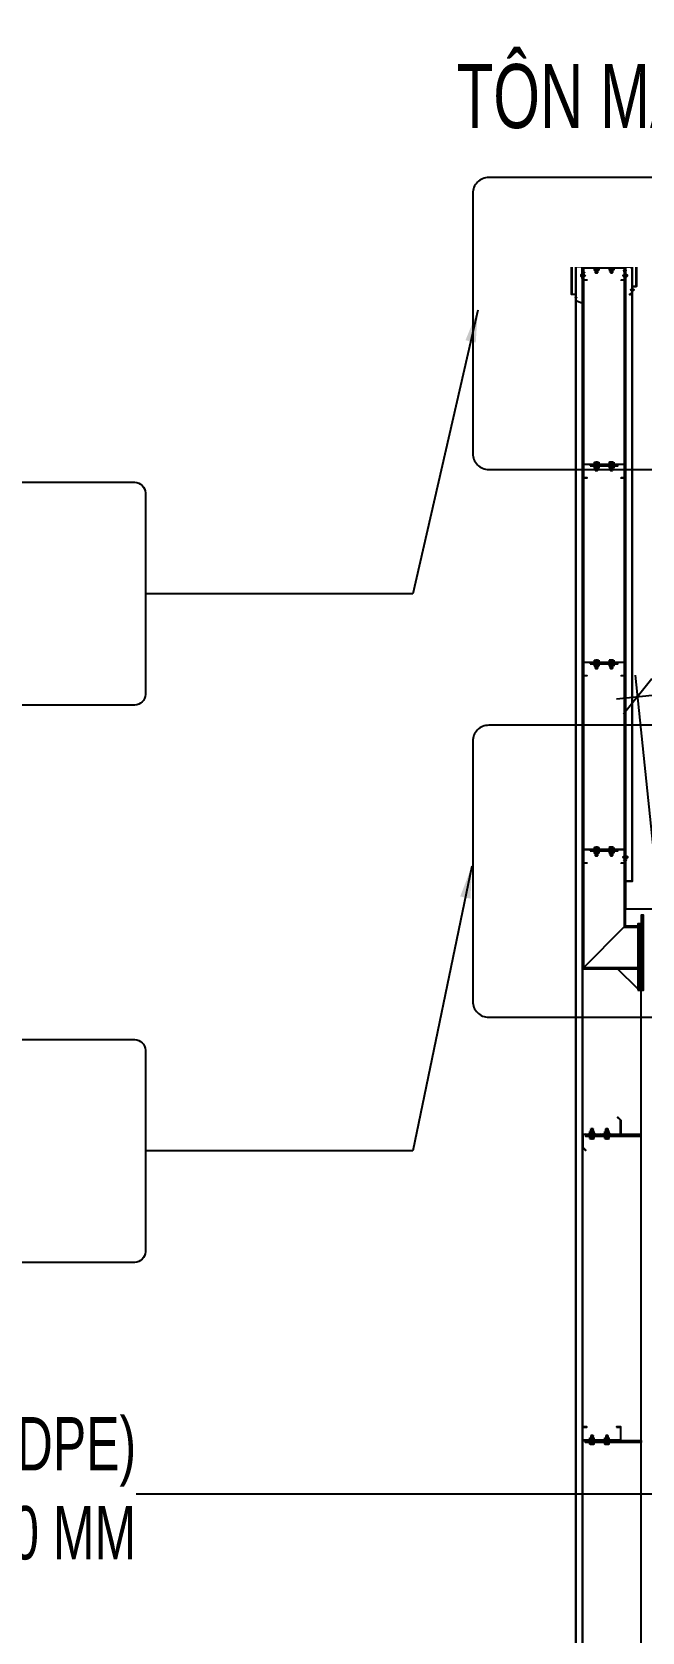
# Model space of a CAD drawing. Header units: inches. Extents: x 340055 to 349452, y -34649 to -30845.
# Drawn here: x 347766 to 347794.6, y -31916 to -31841.1 of the extents above; entities that cross this region are included whole.
import ezdxf

# ---------------------------------------------------------------- set-up
doc = ezdxf.new("R2010")
doc.units = ezdxf.units.IN
doc.header["$MEASUREMENT"] = 0
doc.linetypes.add('CENTER2', pattern=[28.575, 19.05, -3.175, 3.175, -3.175])
doc.linetypes.add('DASHED2', pattern=[9.525, 6.35, -3.175])
for name, color, linetype in [('2', 2, 'Continuous'), ('251', 251, 'Continuous'), ('3', 3, 'Continuous'), ('5', 5, 'Continuous'), ('6', 6, 'Continuous'), ('8', 8, 'Continuous'), ('9', 9, 'Continuous'), ('DIM', 8, 'Continuous'), ('flashing', 6, 'Continuous'), ('STRUCTURE', 1, 'Continuous')]:
    doc.layers.add(name, color=color, linetype=linetype)
doc.styles.add('ST1', font='times.ttf', dxfattribs={"width": 0.7})
doc.styles.add('ST1H', font='vnshxh.shx', dxfattribs={"width": 0.7})
doc.dimstyles.new('100', dxfattribs={"dimtxt": 3, "dimasz": 1.5, "dimexe": 1, "dimexo": 0, "dimgap": 1, "dimtad": 1, "dimdec": 0, "dimlfac": 100, "dimzin": 0, "dimdsep": 46, "dimtxsty": 'ST1', "dimblk": 'OBLIQUE', "dimcen": 1, "dimdle": 1, "dimclrd": 8, "dimclre": 8, "dimclrt": 3, "dimadec": 0, "dimazin": 0, "dimtfac": 1, "dimtdec": 0, "dimtix": 1, "dimtmove": 1, "dimatfit": 3, "dimfxl": 0, "dimtolj": 1, "dimtzin": 0, "dimlwd": -1, "dimlwe": -1, "dimarcsym": 0})
doc.dimstyles.new('3', dxfattribs={"dimtxt": 3.5, "dimasz": 1.8, "dimexe": 1, "dimexo": 0, "dimgap": 1, "dimtad": 1, "dimdec": 0, "dimlfac": 3, "dimzin": 0, "dimdsep": 46, "dimtxsty": 'ST1H', "dimblk": 'OBLIQUE', "dimcen": 1, "dimdle": 1, "dimclrd": 8, "dimclre": 8, "dimclrt": 3, "dimadec": 0, "dimazin": 0, "dimtfac": 1, "dimtdec": 0, "dimtix": 1, "dimtofl": 0, "dimtmove": 1, "dimatfit": 3, "dimfxl": 0, "dimtolj": 1, "dimtzin": 0, "dimlwd": -1, "dimlwe": -1, "dimarcsym": 0})

# ---------------------------------------------------------------- blocks, each defined once
blk = doc.blocks.new('*U67')
at = {"layer": '251'}
h = blk.add_hatch(color=256, dxfattribs=at)
h.paths.add_polyline_path([(-0.053, -0.04), (-0.053, -0.043, -0.192582), (-0.048, -0.029, -0.192582), (-0.053, -0.014)])
h.paths.add_polyline_path([(-0.053, 0.014, -0.192582), (-0.048, 0.029, -0.192582), (-0.053, 0.043)])
h = blk.add_hatch(color=256, dxfattribs=at)
h.paths.add_polyline_path([(0.056, -0.04), (0.056, -0.043, -0.192582), (0.062, -0.029, -0.192582), (0.056, -0.014)])
h.paths.add_polyline_path([(0.056, 0.014, -0.192582), (0.062, 0.029, -0.192582), (0.056, 0.043)])
at = {"layer": '5', "linetype": 'CENTER2', "ltscale": 0.2}
blk.add_line((-0.077, 0), (0.194, 0), dxfattribs=at)
at = {"layer": '8'}
for p, q in [((-0.053, 0.04), (-0.053, -0.04)), ((-0.048, 0.058), (-0.006, 0.058)), ((-0.048, 0.029), (-0.006, 0.029)), ((0, 0.043), (0, -0.043)), ((0.044, 0.033), (0, 0.033)), ((0.044, -0.066), (0.044, 0.066)), ((0.044, 0.066), (0.056, 0.066)), ((0.056, -0.066), (0.056, 0.066)), ((0.056, 0.04), (0.056, -0.04)), ((0.062, 0.058), (0.103, 0.058)), ((0.062, 0.029), (0.103, 0.029)), ((0.109, 0.043), (0.109, -0.043)), ((0.117, 0.033), (0.109, 0.033)), ((0.121, 0.027), (0.117, 0.033)), ((0.117, 0.033), (0.117, -0.017)), ((0.117, -0.017), (0.121, 0.027)), ((0.127, 0.033), (0.121, 0.027)), ((0.131, 0.027), (0.127, 0.033)), ((0.164, 0.03), (0.161, 0.027)), ((0.169, 0.027), (0.164, 0.03)), ((0.166, -0.027), (0.167, 0)), ((0.169, 0), (0.167, 0)), ((0.167, 0), (0.169, 0)), ((0.169, 0.027), (0.169, -0.027)), ((-0.048, -0.029), (-0.006, -0.029)), ((-0.048, -0.029), (-0.006, -0.029)), ((-0.048, -0.058), (-0.006, -0.058)), ((0.044, -0.033), (0, -0.033)), ((0.044, -0.066), (0.056, -0.066)), ((0.062, -0.029), (0.103, -0.029)), ((0.062, -0.029), (0.103, -0.029)), ((0.062, -0.058), (0.103, -0.058)), ((0.12, -0.033), (0.109, -0.033)), ((0.126, -0.027), (0.12, -0.033)), ((0.16, -0.033), (0.156, -0.027)), ((0.166, -0.027), (0.16, -0.033)), ((0.166, -0.027), (0.169, -0.027))]:
    blk.add_line(p, q, dxfattribs=at)
for points in [[(0.136, -0.027), (0.13, -0.033), (0.126, -0.027), (0.131, 0.027), (0.137, 0.033), (0.141, 0.027)], [(0.146, -0.027), (0.14, -0.033), (0.136, -0.027), (0.141, 0.027), (0.147, 0.033), (0.151, 0.027)], [(0.156, -0.027), (0.15, -0.033), (0.146, -0.027), (0.151, 0.027), (0.157, 0.033), (0.161, 0.027)]]:
    blk.add_lwpolyline(points, close=True, dxfattribs=at)
for centre, start, end in [((-0.032, 0.043), 136.3972, 223.6028), ((-0.032, 0.014), 136.3972, 180), ((-0.021, 0.043), 316.3972, 43.6028), ((-0.021, 0.014), 0, 43.6028), ((0.077, 0.043), 136.3972, 223.6028), ((0.077, 0.014), 136.3972, 180), ((0.088, 0.043), 316.3972, 43.6028), ((0.088, 0.014), 0, 43.6028), ((-0.032, -0.014), 180, 223.6028), ((-0.032, -0.043), 136.3972, 223.6028), ((-0.021, -0.014), 316.3972, 0), ((-0.021, -0.043), 316.3972, 43.6028), ((0.077, -0.014), 180, 223.6028), ((0.077, -0.043), 136.3972, 223.6028), ((0.088, -0.014), 316.3972, 0), ((0.088, -0.043), 316.3972, 43.6028)]:
    blk.add_arc(centre, 0.0209, start, end, dxfattribs=at)
blk = doc.blocks.new('A$C6A7930B6')
at = {"layer": '2'}
h = blk.add_hatch(dxfattribs=at)
h.set_pattern_fill('ANSI31', color=256, scale=0.125, angle=-90, style=0)
h.set_pattern_definition([(315, (3303.04439, 11524.56439), (0.011048543456, 0.011048543456), [])])
h.paths.add_polyline_path([(1.5, 1.185), (1.5, 0.619), (0.016, 0.619), (0.016, 0.124), (0.129, 0.011), (0.118, 0), (0, 0.118), (0, 0.635), (1.484, 0.635), (1.484, 1.179), (1.371, 1.292), (1.382, 1.303)])
at = {"layer": '251'}
h = blk.add_hatch(color=256, dxfattribs=at)
h.paths.add_polyline_path([(0.314, 0.668), (0.31, 0.668, 0.192582), (0.332, 0.676, 0.192582), (0.353, 0.668)])
h.paths.add_polyline_path([(0.397, 0.668, 0.192582), (0.418, 0.676, 0.192582), (0.44, 0.668)])
h = blk.add_hatch(color=256, dxfattribs=at)
h.paths.add_polyline_path([(0.898, 0.668), (0.893, 0.668, 0.192582), (0.915, 0.676, 0.192582), (0.937, 0.668)])
h.paths.add_polyline_path([(0.98, 0.668, 0.192582), (1.002, 0.676, 0.192582), (1.023, 0.668)])
h = blk.add_hatch(color=256, dxfattribs=at)
h.paths.add_polyline_path([(0.314, 0.455), (0.31, 0.455, 0.192582), (0.332, 0.464, 0.192582), (0.353, 0.455)])
h.paths.add_polyline_path([(0.397, 0.455, 0.192582), (0.418, 0.464, 0.192582), (0.44, 0.455)])
h = blk.add_hatch(color=256, dxfattribs=at)
h.paths.add_polyline_path([(0.898, 0.455), (0.893, 0.455, 0.192582), (0.915, 0.464, 0.192582), (0.937, 0.455)])
h.paths.add_polyline_path([(0.98, 0.455, 0.192582), (1.002, 0.464, 0.192582), (1.023, 0.455)])
at = {"layer": '9', "linetype": 'Continuous'}
h = blk.add_hatch(dxfattribs=at)
h.set_pattern_fill('ANSI31', color=250, scale=0.25, angle=-90, style=0)
h.set_pattern_definition([(315, (3302.900187, 11527.014995), (0.02209708691, 0.02209708691), [])])
h.paths.add_polyline_path([(2.292, 0.552), (2.292, 0.619), (0.125, 0.619), (0.125, 0.552)])
at = {"layer": '2'}
blk.add_lwpolyline([(1.5, 1.185), (1.5, 0.619), (0.016, 0.619), (0.016, 0.124), (0.129, 0.011), (0.118, 0), (0, 0.118), (0, 0.635), (1.484, 0.635), (1.484, 1.179), (1.371, 1.292), (1.382, 1.303)], close=True, dxfattribs=at)
at = {"layer": '5', "linetype": 'CENTER2', "ltscale": 0.2}
for p, q in [((0.375, 0.436), (0.375, 0.859)), ((0.958, 0.436), (0.958, 0.859))]:
    blk.add_line(p, q, dxfattribs=at)
at = {"layer": '6'}
blk.add_lwpolyline([(2.292, 0.552), (2.292, 0.619), (0.125, 0.619), (0.125, 0.552), (2.292, 0.552)], dxfattribs=at)
at = {"layer": '8'}
for p, q in [((0.288, 0.676), (0.288, 0.739)), ((0.44, 0.748), (0.31, 0.748)), ((0.436, 0.668), (0.314, 0.668)), ((0.335, 0.832), (0.325, 0.824)), ((0.325, 0.824), (0.335, 0.817)), ((0.335, 0.772), (0.325, 0.764)), ((0.325, 0.764), (0.325, 0.748)), ((0.325, 0.635), (0.325, 0.552)), ((0.332, 0.676), (0.332, 0.739)), ((0.332, 0.676), (0.332, 0.739)), ((0.415, 0.837), (0.335, 0.837)), ((0.335, 0.832), (0.335, 0.837)), ((0.335, 0.832), (0.375, 0.835)), ((0.35, 0.759), (0.415, 0.765)), ((0.425, 0.759), (0.35, 0.759)), ((0.375, 0.837), (0.375, 0.835)), ((0.375, 0.835), (0.375, 0.837)), ((0.415, 0.837), (0.42, 0.83)), ((0.42, 0.83), (0.415, 0.825)), ((0.415, 0.78), (0.425, 0.774)), ((0.425, 0.774), (0.415, 0.765)), ((0.415, 0.765), (0.425, 0.759)), ((0.418, 0.676), (0.418, 0.739)), ((0.425, 0.759), (0.425, 0.748)), ((0.425, 0.635), (0.425, 0.552)), ((0.462, 0.676), (0.462, 0.739)), ((0.872, 0.676), (0.872, 0.739)), ((1.023, 0.748), (0.893, 0.748)), ((1.019, 0.668), (0.898, 0.668)), ((0.918, 0.832), (0.908, 0.824)), ((0.908, 0.824), (0.918, 0.817)), ((0.918, 0.772), (0.908, 0.764)), ((0.908, 0.764), (0.908, 0.748)), ((0.908, 0.635), (0.908, 0.552)), ((0.915, 0.676), (0.915, 0.739)), ((0.915, 0.676), (0.915, 0.739)), ((0.998, 0.837), (0.918, 0.837)), ((0.918, 0.832), (0.918, 0.837)), ((0.918, 0.832), (0.958, 0.835)), ((0.933, 0.759), (0.998, 0.765)), ((1.008, 0.759), (0.933, 0.759)), ((0.958, 0.837), (0.958, 0.835)), ((0.958, 0.835), (0.958, 0.837)), ((0.998, 0.837), (1.003, 0.83)), ((1.003, 0.83), (0.998, 0.825)), ((0.998, 0.78), (1.008, 0.774)), ((1.008, 0.774), (0.998, 0.765)), ((0.998, 0.765), (1.008, 0.759)), ((1.002, 0.676), (1.002, 0.739)), ((1.008, 0.759), (1.008, 0.748)), ((1.008, 0.635), (1.008, 0.552)), ((1.045, 0.676), (1.045, 0.739)), ((0.288, 0.464), (0.288, 0.526)), ((0.44, 0.535), (0.31, 0.535)), ((0.436, 0.552), (0.314, 0.552)), ((0.436, 0.455), (0.314, 0.455)), ((0.332, 0.464), (0.332, 0.526)), ((0.332, 0.464), (0.332, 0.526)), ((0.418, 0.464), (0.418, 0.526)), ((0.462, 0.464), (0.462, 0.526)), ((0.872, 0.464), (0.872, 0.526)), ((1.023, 0.535), (0.893, 0.535)), ((1.019, 0.552), (0.898, 0.552)), ((1.019, 0.455), (0.898, 0.455)), ((0.915, 0.464), (0.915, 0.526)), ((0.915, 0.464), (0.915, 0.526)), ((1.002, 0.464), (1.002, 0.526)), ((1.045, 0.464), (1.045, 0.526))]:
    blk.add_line(p, q, dxfattribs=at)
for points in [[(0.275, 0.65), (0.275, 0.668), (0.475, 0.668), (0.475, 0.65)], [(0.335, 0.817), (0.325, 0.809), (0.335, 0.802), (0.415, 0.81), (0.425, 0.819), (0.415, 0.825)], [(0.335, 0.802), (0.325, 0.794), (0.335, 0.787), (0.415, 0.795), (0.425, 0.804), (0.415, 0.81)], [(0.335, 0.787), (0.325, 0.779), (0.335, 0.772), (0.415, 0.78), (0.425, 0.789), (0.415, 0.795)], [(0.859, 0.65), (0.859, 0.668), (1.058, 0.668), (1.058, 0.65)], [(0.918, 0.817), (0.908, 0.809), (0.918, 0.802), (0.998, 0.81), (1.008, 0.819), (0.998, 0.825)], [(0.918, 0.802), (0.908, 0.794), (0.918, 0.787), (0.998, 0.795), (1.008, 0.804), (0.998, 0.81)], [(0.918, 0.787), (0.908, 0.779), (0.918, 0.772), (0.998, 0.78), (1.008, 0.789), (0.998, 0.795)], [(0.275, 0.535), (0.275, 0.552), (0.475, 0.552), (0.475, 0.535)], [(0.859, 0.535), (0.859, 0.552), (1.058, 0.552), (1.058, 0.535)]]:
    blk.add_lwpolyline(points, close=True, dxfattribs=at)
for centre, start, end in [((0.31, 0.716), 46.39718, 133.60282), ((0.31, 0.699), 226.39718, 313.60282), ((0.353, 0.716), 90, 133.60282), ((0.353, 0.699), 226.39718, 270), ((0.397, 0.716), 46.39718, 90), ((0.397, 0.699), 270, 313.60282), ((0.44, 0.716), 46.39718, 133.60282), ((0.44, 0.699), 226.39718, 313.60282), ((0.893, 0.716), 46.39718, 133.60282), ((0.893, 0.699), 226.39718, 313.60282), ((0.937, 0.716), 90, 133.60282), ((0.937, 0.699), 226.39718, 270), ((0.98, 0.716), 46.39718, 90), ((0.98, 0.699), 270, 313.60282), ((1.023, 0.716), 46.39718, 133.60282), ((1.023, 0.699), 226.39718, 313.60282), ((0.31, 0.503), 46.39718, 133.60282), ((0.31, 0.486), 226.39718, 313.60282), ((0.353, 0.503), 90, 133.60282), ((0.353, 0.486), 226.39718, 270), ((0.397, 0.503), 46.39718, 90), ((0.397, 0.486), 270, 313.60282), ((0.44, 0.503), 46.39718, 133.60282), ((0.44, 0.486), 226.39718, 313.60282), ((0.893, 0.503), 46.39718, 133.60282), ((0.893, 0.486), 226.39718, 313.60282), ((0.937, 0.503), 90, 133.60282), ((0.937, 0.486), 226.39718, 270), ((0.98, 0.503), 46.39718, 90), ((0.98, 0.486), 270, 313.60282), ((1.023, 0.503), 46.39718, 133.60282), ((1.023, 0.486), 226.39718, 313.60282)]:
    blk.add_arc(centre, 0.0314, start, end, dxfattribs=at)
blk = doc.blocks.new('*U65')
at = {"layer": '251'}
h = blk.add_hatch(color=256, dxfattribs=at)
h.paths.add_polyline_path([(-0.053, -0.04), (-0.053, -0.043, -0.192582), (-0.048, -0.029, -0.192582), (-0.053, -0.014)])
h.paths.add_polyline_path([(-0.053, 0.014, -0.192582), (-0.048, 0.029, -0.192582), (-0.053, 0.043)])
h = blk.add_hatch(color=256, dxfattribs=at)
h.paths.add_polyline_path([(0.067, -0.04), (0.067, -0.043, -0.192582), (0.073, -0.029, -0.192582), (0.067, -0.014)])
h.paths.add_polyline_path([(0.067, 0.014, -0.192582), (0.073, 0.029, -0.192582), (0.067, 0.043)])
at = {"layer": '5', "linetype": 'CENTER2', "ltscale": 0.2}
blk.add_line((-0.077, 0), (0.206, 0), dxfattribs=at)
at = {"layer": '8'}
for p, q in [((-0.053, 0.04), (-0.053, -0.04)), ((-0.048, 0.058), (-0.006, 0.058)), ((-0.048, 0.029), (-0.006, 0.029)), ((0, 0.043), (0, -0.043)), ((0.056, 0.033), (0, 0.033)), ((0.056, -0.066), (0.056, 0.066)), ((0.056, 0.066), (0.067, 0.066)), ((0.067, -0.066), (0.067, 0.066)), ((0.067, 0.04), (0.067, -0.04)), ((0.073, 0.058), (0.115, 0.058)), ((0.073, 0.029), (0.115, 0.029)), ((0.12, 0.043), (0.12, -0.043)), ((0.128, 0.033), (0.12, 0.033)), ((0.132, 0.027), (0.128, 0.033)), ((0.128, 0.033), (0.128, -0.017)), ((0.128, -0.017), (0.132, 0.027)), ((0.138, 0.033), (0.132, 0.027)), ((0.142, 0.027), (0.138, 0.033)), ((0.175, 0.03), (0.172, 0.027)), ((0.18, 0.027), (0.175, 0.03)), ((0.177, -0.027), (0.178, 0)), ((0.18, 0), (0.178, 0)), ((0.178, 0), (0.18, 0)), ((0.18, 0.027), (0.18, -0.027)), ((-0.048, -0.029), (-0.006, -0.029)), ((-0.048, -0.029), (-0.006, -0.029)), ((-0.048, -0.058), (-0.006, -0.058)), ((0.056, -0.033), (0, -0.033)), ((0.056, -0.066), (0.067, -0.066)), ((0.073, -0.029), (0.115, -0.029)), ((0.073, -0.029), (0.115, -0.029)), ((0.073, -0.058), (0.115, -0.058)), ((0.131, -0.033), (0.12, -0.033)), ((0.137, -0.027), (0.131, -0.033)), ((0.171, -0.033), (0.167, -0.027)), ((0.177, -0.027), (0.171, -0.033)), ((0.177, -0.027), (0.18, -0.027))]:
    blk.add_line(p, q, dxfattribs=at)
for points in [[(0.147, -0.027), (0.141, -0.033), (0.137, -0.027), (0.142, 0.027), (0.148, 0.033), (0.152, 0.027)], [(0.157, -0.027), (0.151, -0.033), (0.147, -0.027), (0.152, 0.027), (0.158, 0.033), (0.162, 0.027)], [(0.167, -0.027), (0.161, -0.033), (0.157, -0.027), (0.162, 0.027), (0.168, 0.033), (0.172, 0.027)]]:
    blk.add_lwpolyline(points, close=True, dxfattribs=at)
for centre, start, end in [((-0.032, 0.043), 136.3972, 223.6028), ((-0.032, 0.014), 136.3972, 180), ((-0.021, 0.043), 316.3972, 43.6028), ((-0.021, 0.014), 0, 43.6028), ((0.088, 0.043), 136.3972, 223.6028), ((0.088, 0.014), 136.3972, 180), ((0.099, 0.043), 316.3972, 43.6028), ((0.099, 0.014), 0, 43.6028), ((-0.032, -0.014), 180, 223.6028), ((-0.032, -0.043), 136.3972, 223.6028), ((-0.021, -0.014), 316.3972, 0), ((-0.021, -0.043), 316.3972, 43.6028), ((0.088, -0.014), 180, 223.6028), ((0.088, -0.043), 136.3972, 223.6028), ((0.099, -0.014), 316.3972, 0), ((0.099, -0.043), 316.3972, 43.6028)]:
    blk.add_arc(centre, 0.0209, start, end, dxfattribs=at)
blk = doc.blocks.new('*U66')
at = {"layer": '251'}
h = blk.add_hatch(color=256, dxfattribs=at)
h.paths.add_polyline_path([(-0.053, -0.04), (-0.053, -0.043, -0.192582), (-0.048, -0.029, -0.192582), (-0.053, -0.014)])
h.paths.add_polyline_path([(-0.053, 0.014, -0.192582), (-0.048, 0.029, -0.192582), (-0.053, 0.043)])
h = blk.add_hatch(color=256, dxfattribs=at)
h.paths.add_polyline_path([(0.067, -0.04), (0.067, -0.043, -0.192582), (0.073, -0.029, -0.192582), (0.067, -0.014)])
h.paths.add_polyline_path([(0.067, 0.014, -0.192582), (0.073, 0.029, -0.192582), (0.067, 0.043)])
at = {"layer": '5', "linetype": 'CENTER2', "ltscale": 0.2}
blk.add_line((-0.077, 0), (0.206, 0), dxfattribs=at)
at = {"layer": '8'}
for p, q in [((-0.053, 0.04), (-0.053, -0.04)), ((-0.048, 0.058), (-0.006, 0.058)), ((-0.048, 0.029), (-0.006, 0.029)), ((0, 0.043), (0, -0.043)), ((0.056, 0.033), (0, 0.033)), ((0.056, -0.066), (0.056, 0.066)), ((0.056, 0.066), (0.067, 0.066)), ((0.067, -0.066), (0.067, 0.066)), ((0.067, 0.04), (0.067, -0.04)), ((0.073, 0.058), (0.115, 0.058)), ((0.073, 0.029), (0.115, 0.029)), ((0.12, 0.043), (0.12, -0.043)), ((0.128, 0.033), (0.12, 0.033)), ((0.132, 0.027), (0.128, 0.033)), ((0.128, 0.033), (0.128, -0.017)), ((0.128, -0.017), (0.132, 0.027)), ((0.138, 0.033), (0.132, 0.027)), ((0.142, 0.027), (0.138, 0.033)), ((0.175, 0.03), (0.172, 0.027)), ((0.18, 0.027), (0.175, 0.03)), ((0.177, -0.027), (0.178, 0)), ((0.18, 0), (0.178, 0)), ((0.178, 0), (0.18, 0)), ((0.18, 0.027), (0.18, -0.027)), ((-0.048, -0.029), (-0.006, -0.029)), ((-0.048, -0.029), (-0.006, -0.029)), ((-0.048, -0.058), (-0.006, -0.058)), ((0.056, -0.033), (0, -0.033)), ((0.056, -0.066), (0.067, -0.066)), ((0.073, -0.029), (0.115, -0.029)), ((0.073, -0.029), (0.115, -0.029)), ((0.073, -0.058), (0.115, -0.058)), ((0.131, -0.033), (0.12, -0.033)), ((0.137, -0.027), (0.131, -0.033)), ((0.171, -0.033), (0.167, -0.027)), ((0.177, -0.027), (0.171, -0.033)), ((0.177, -0.027), (0.18, -0.027))]:
    blk.add_line(p, q, dxfattribs=at)
for points in [[(0.147, -0.027), (0.141, -0.033), (0.137, -0.027), (0.142, 0.027), (0.148, 0.033), (0.152, 0.027)], [(0.157, -0.027), (0.151, -0.033), (0.147, -0.027), (0.152, 0.027), (0.158, 0.033), (0.162, 0.027)], [(0.167, -0.027), (0.161, -0.033), (0.157, -0.027), (0.162, 0.027), (0.168, 0.033), (0.172, 0.027)]]:
    blk.add_lwpolyline(points, close=True, dxfattribs=at)
for centre, start, end in [((-0.032, 0.043), 136.3972, 223.6028), ((-0.032, 0.014), 136.3972, 180), ((-0.021, 0.043), 316.3972, 43.6028), ((-0.021, 0.014), 0, 43.6028), ((0.088, 0.043), 136.3972, 223.6028), ((0.088, 0.014), 136.3972, 180), ((0.099, 0.043), 316.3972, 43.6028), ((0.099, 0.014), 0, 43.6028), ((-0.032, -0.014), 180, 223.6028), ((-0.032, -0.043), 136.3972, 223.6028), ((-0.021, -0.014), 316.3972, 0), ((-0.021, -0.043), 316.3972, 43.6028), ((0.088, -0.014), 180, 223.6028), ((0.088, -0.043), 136.3972, 223.6028), ((0.099, -0.014), 316.3972, 0), ((0.099, -0.043), 316.3972, 43.6028)]:
    blk.add_arc(centre, 0.0209, start, end, dxfattribs=at)
blk = doc.blocks.new('A$C174458B3')
at = {"layer": '2'}
blk.add_lwpolyline([(1.333, 0.017), (1.483, 0.017), (1.483, 0.525), (0.017, 0.525), (0.017, 0.017), (0.167, 0.017), (0.167, 0), (0, 0), (0, 0.542), (1.5, 0.542), (1.5, 0), (1.333, 0), (1.333, 0.017)], dxfattribs=at)
at = {"layer": '5'}
blk.add_lwpolyline([(2.292, 0.542), (2.292, 0.608), (0.125, 0.608), (0.125, 0.542), (2.292, 0.542)], dxfattribs=at)
at = {"layer": '251', "color": 147, "xscale": 1.5, "yscale": 1.5, "zscale": 1.5, "rotation": 270}
for name, p in [('*U66', (0.375, 0.608)), ('*U65', (0.958, 0.608))]:
    blk.add_blockref(name, p, dxfattribs=at)
blk = doc.blocks.new('A$C3213453A')
at = {"layer": '2'}
blk.add_blockref('A$C6A7930B6', (0, 182.776), dxfattribs=at)
at = {"layer": '2', "xscale": -1, "rotation": 180}
blk.add_blockref('A$C174458B3', (0, 171.992), dxfattribs=at)
blk = doc.blocks.new('HFR-1')
at = {"layer": 'STRUCTURE', "color": 1, "linetype": 'Continuous'}
for p, q in [((-6, 0), (6, 0)), ((-5, 1), (-3, 1)), ((5, 1), (3, 1)), ((-2, -1), (-3, -2)), ((-3, -2), (3, -1)), ((-3, -2), (3, -2)), ((-3, -2), (-2, -3)), ((-2, -2), (-3, -2)), ((-3, -2), (-2, -2)), ((-3, -3), (3, -3)), ((-3, -3), (-2, -3)), ((-2, -3), (-3, -3)), ((-2, -3), (-3, -4)), ((-3, -4), (3, -4)), ((-3, -4), (3, -4)), ((-3, -4), (-2, -4)), ((-3, -4), (-2, -5)), ((-2, -4), (-3, -4)), ((-3, -5), (3, -5)), ((-3, -5), (-2, -5)), ((-2, -5), (-3, -5)), ((-2, -5), (-3, -6)), ((-3, -6), (3, -6)), ((-3, -7), (3, -6)), ((-3, -6), (-2, -6)), ((-2, -6), (-3, -7)), ((-3, -7), (3, -7)), ((-3, -7), (-2, -7)), ((-3, -7), (-2, -8)), ((-2, -7), (-3, -7)), ((-3, -8), (3, -8)), ((-3, -8), (-2, -8)), ((-2, -8), (-3, -8)), ((-2, -8), (-3, -9)), ((-3, -9), (3, -9)), ((-3, -9), (-2, -9)), ((-3, -9), (3, -9)), ((-3, -9), (-2, -10)), ((-2, -9), (-3, -9)), ((-2, -10), (-3, -11)), ((-3, -10), (2, -10)), ((-3, -10), (-2, -10)), ((-2, -10), (-3, -10)), ((-3, -12), (1, -11)), ((-3, -11), (1, -11)), ((-3, -11), (-2, -11)), ((-2, -11), (-3, -12)), ((-3, -12), (-2, -12)), ((2, -1), (-2, -1)), ((-2, -3), (2, -2)), ((2, -2), (-2, -2)), ((-2, -2), (2, -2)), ((2, -2), (-2, -3)), ((-2, -3), (2, -3)), ((2, -3), (-2, -3)), ((-2, -4), (2, -4)), ((2, -4), (-2, -4)), ((-2, -5), (2, -5)), ((-2, -5), (2, -5)), ((2, -5), (-2, -5)), ((2, -5), (-2, -5)), ((-2, -6), (2, -6)), ((2, -6), (-2, -6)), ((-2, -7), (2, -7)), ((-2, -8), (2, -7)), ((2, -7), (-2, -7)), ((2, -7), (-2, -8)), ((-2, -8), (2, -8)), ((2, -8), (-2, -8)), ((-2, -9), (2, -9)), ((2, -9), (-2, -9)), ((1, -10), (-2, -10)), ((-2, -10), (2, -10)), ((-2, -10), (1, -10)), ((2, -10), (-2, -10)), ((-2, -11), (1, -11)), ((1, -11), (-2, -11)), ((-2, -12), (0, -12)), ((-2, -17), (-2, -12)), ((-2, -17), (-2, -17)), ((-2, -17), (0, -20)), ((-1, -17), (0, -20)), ((0, -19), (1, -17)), ((0, -20), (2, -17)), ((2, -2), (3, -1)), ((3, -1), (2, -1)), ((2, -2), (3, -2)), ((3, -2), (2, -2)), ((3, -3), (2, -2)), ((2, -3), (3, -3)), ((3, -4), (2, -3)), ((2, -4), (3, -4)), ((2, -5), (3, -4)), ((3, -4), (2, -4)), ((2, -5), (3, -5)), ((3, -5), (2, -5)), ((3, -6), (2, -5)), ((2, -6), (3, -6)), ((2, -7), (3, -6)), ((3, -6), (2, -6)), ((2, -7), (3, -7)), ((3, -7), (2, -7)), ((3, -8), (2, -7)), ((2, -8), (3, -8)), ((3, -9), (2, -8)), ((2, -9), (3, -9)), ((2, -10), (3, -9)), ((3, -9), (2, -9)), ((3, -11), (2, -10)), ((2, -10), (2, -10)), ((2, -16), (2, -10)), ((2, -10), (2, -10)), ((2, -10), (3, -10)), ((3, -10), (2, -10)), ((2, -10), (3, -10)), ((2, -11), (2, -11)), ((2, -11), (3, -11)), ((2, -11), (3, -11)), ((2, -11), (3, -11)), ((2, -12), (3, -11)), ((3, -11), (2, -11)), ((2, -11), (2, -11)), ((2, -17), (2, -12)), ((2, -12), (2, -12))]:
    blk.add_line(p, q, dxfattribs=at)
at = {"layer": 'STRUCTURE', "color": 1, "linetype": 'Continuous', "ltscale": 8}
for p in [(-3, 1), (3, 1)]:
    blk.add_line(p, (0, 1), dxfattribs=at)
at = {"layer": 'STRUCTURE', "color": 1, "linetype": 'DASHED2'}
for p in [(-2, 1), (2, 1)]:
    blk.add_line(p, (0, 0), dxfattribs=at)
at = {"layer": 'STRUCTURE', "color": 1, "linetype": 'Continuous', "ltscale": 8}
for centre, start, end in [((-5, 0), 130.41, 194.8062), ((5, 0), 345.1938, 49.59)]:
    blk.add_arc(centre, 0.801, start, end, dxfattribs=at)
at = {"layer": 'STRUCTURE', "color": 1, "linetype": 'Continuous'}
for centre, radius, start, end in [((-7, -9), 9.14, 58.065, 78.8402), ((5, -4), 3.83, 84.2039, 134.3621), ((-2, -17), 0.59, 34.2302, 144.5641), ((-1, -10), 1.93, 296.6041, 355.3922), ((0, -19), 0.331, 231.6348, 305.4287), ((2, -10), 0.444, 15.9762, 172.6971), ((-1, -16), 2.2, 324.0048, 357.8268)]:
    blk.add_arc(centre, radius, start, end, dxfattribs=at)
blk = doc.blocks.new('Short_Self_drilling')
at = {"layer": 'STRUCTURE', "color": 1, "linetype": 'Continuous'}
for p, q in [((6.4, 1.7), (-6.4, 1.7)), ((5.1, 3.8), (-5.1, 3.8)), ((-2.6, 2.9), (-5.1, 2.9)), ((-3.4, 3.8), (-3.4, 6.8)), ((3, 7.2), (-3, 7.2)), ((2.6, 2.9), (-2.6, 2.9)), ((-2.1, 2.8), (-2.1, 2.9)), ((6.3, 0), (0, 0)), ((2.2, 2.8), (2.2, 2.9)), ((2.2, -0.5), (2.2, 0)), ((5.1, 2.9), (2.6, 2.9)), ((3.4, 3.8), (3.4, 6.8)), ((3, -1.2), (-2.7, -0.2)), ((3, -2.7), (-2.7, -1.8)), ((3, -4.2), (-2.7, -3.3)), ((3, -5.8), (-2.7, -4.8)), ((3, -7.3), (-2.7, -6.3)), ((-1.9, -8), (-2.7, -7.9)), ((-2.1, -1.4), (-2.1, -0.9)), ((-2.1, -2.9), (-2.1, -2.4)), ((-2.1, -4.4), (-2.1, -3.9)), ((-2.1, -6), (-2.1, -5.4)), ((-2.1, -7.5), (-2.1, -7)), ((-2.1, -12.3), (-2.1, -8.5)), ((3, -8.8), (-1.1, -8.1)), ((2.1, -12.3), (2.1, -9.1)), ((2.2, -2), (2.2, -1.5)), ((2.2, -3.6), (2.2, -3)), ((2.2, -5.1), (2.2, -4.6)), ((2.2, -6.6), (2.2, -6.1)), ((2.2, -8.1), (2.2, -7.6))]:
    blk.add_line(p, q, dxfattribs=at)
blk.add_lwpolyline([(6.4, 1.3), (6.4, 1.7), (2.1, 2.8), (-2.1, 2.8), (-6.4, 1.7), (-6.4, 1.3)], close=True, dxfattribs=at)
for points in [[(-6.4, 1.3, -0.088869), (-6.3, 0), (0, 0)], [(-0.1, 3.8), (-0.3, 6.2, 0.338878), (-3.1, 6.2), (-3.3, 3.8)], [(3.3, 3.8), (3.1, 6.2, 0.338878), (0.3, 6.2), (0.1, 3.8)], [(2.1, -12.3), (0.2, -14.2, -0.333596), (-0.2, -14.2), (-2.1, -12.3)], [(-0.1, -14), (-1, -12.2, -0.148657), (-1.4, -11.2), (-2, -7.7, -0.815006), (-1.2, -7.8, 0.150833), (-0.8, -8.7)], [(2.1, -12.3), (1.7, -11.7, 0.52242), (0.9, -11.7), (-0.2, -14.2)]]:
    blk.add_lwpolyline(points, format="xyb", dxfattribs=at)
for points in [[(3, -1.2), (2.2, -1.5), (-2.1, -0.8), (-2.7, -0.2), (-2.4, 0)], [(3, -2.7), (2.2, -3), (-2.1, -2.4), (-2.7, -1.8), (-2.1, -1.4), (2.2, -2), (3, -2.7)], [(3, -4.2), (2.2, -4.6), (-2.1, -3.9), (-2.7, -3.3), (-2.1, -2.9), (2.2, -3.6), (3, -4.2)], [(3, -5.8), (2.2, -6.1), (-2.1, -5.4), (-2.7, -4.8), (-2.1, -4.4), (2.2, -5.1), (3, -5.8)], [(3, -7.3), (2.2, -7.6), (-2.1, -7), (-2.7, -6.3), (-2.1, -6), (2.2, -6.6), (3, -7.3)], [(-1.8, -8.5), (-2.1, -8.5), (-2.7, -7.9), (-2.1, -7.5), (-1.8, -7.5)], [(-1.3, -7.6), (2.2, -8.1), (3, -8.8)], [(-1.2, 0), (2.2, -0.5), (3, -1.2)], [(3, -8.8), (2.2, -9.1), (-0.8, -8.7)]]:
    blk.add_lwpolyline(points, dxfattribs=at)
for centre, radius, start, end in [((-5, 3.3), 0.455, 109.79487, 250.26739), ((-3, 6.8), 0.429, 90.03113, 180.03113), ((3, 6.8), 0.429, 0.03113, 90.03113), ((5.1, 3.3), 0.435, 279.72757, 80.33469), ((10, 0.2), 3.74, 162.29632, 182.61031)]:
    blk.add_arc(centre, radius, start, end, dxfattribs=at)
blk = doc.blocks.new('RIVET')
at = {"color": 8}
for p, q in [((-3.9, 1.1), (-4.2, 0)), ((-4.2, 0), (-3.9, -1.1)), ((-3.9, -1.1), (-3.9, 1.1)), ((-3.5, -1.3), (-3.5, 1.3)), ((-1, -1.2), (-1, 1.3)), ((-1, 1.3), (-0.1, 1.3)), ((0, 1.3), (0, 2.4)), ((0, -1.3), (0, 1.3)), ((0.1, 2.5), (0.1, 2.5)), ((0.1, 2.5), (0.7, 1.4)), ((0.1, -2.5), (0.1, 2.5)), ((0.7, 1.1), (0.7, -1.1)), ((0.9, 0.7), (0.7, 0.7)), ((0.9, -0.7), (0.9, 0.7)), ((-0.1, -1.2), (-1, -1.2)), ((0, -2.4), (0, -1.3)), ((0.7, -1.4), (0.1, -2.5)), ((0.1, -2.5), (0.1, -2.5)), ((0.9, -0.7), (0.7, -0.7))]:
    blk.add_line(p, q, dxfattribs=at)
for centre, radius, start, end in [((-3.4, 0.7), 0.634, 101.56667, 142.23088), ((-2.5, -0.1), 1.78, 64.63521, 125.23685), ((-0.9, 3), 1.71, 240.47832, 268.3625), ((-0.1, 1.3), 0.0625, 270, 0), ((0.1, 2.4), 0.0625, 90, 180), ((0.1, 2.4), 0.0625, 26.56505, 90), ((0.1, 1.1), 0.625, 0, 26.56505), ((5.4, 0.6), 4.45, 179.07778, 187.95176), ((5.8, -0.6), 4.85, 172.41501, 180.55546), ((-3.4, -0.7), 0.634, 217.76912, 258.43333), ((-2.5, 0.1), 1.78, 234.76315, 295.36479), ((-0.9, -3), 1.71, 91.6375, 119.52168), ((-0.1, -1.3), 0.0625, 0, 90), ((0.1, -2.4), 0.0625, 180, 270), ((0.1, -2.4), 0.0625, 270, 333.43495), ((0.1, -1.1), 0.625, 333.43495, 0)]:
    blk.add_arc(centre, radius, start, end, dxfattribs=at)
blk = doc.blocks.new('SideLap')
at = {"layer": 'STRUCTURE', "color": 1, "linetype": 'Continuous'}
for p, q in [((15, 16), (0, 0)), ((20, 6), (0, -3)), ((15, 16), (20, 12)), ((15, 16), (40, 16)), ((42, 30), (40, 16)), ((40, 16), (44, -8)), ((48, 16), (42, 30)), ((42, 30), (48, -10)), ((52, -11), (48, 16)), ((48, 16), (52, 16)), ((54, 30), (52, 16)), ((52, 16), (57, -18)), ((60, 16), (54, 30)), ((54, 30), (64, -33)), ((65, -18), (60, 16)), ((60, 16), (64, 16)), ((66, 30), (64, 16)), ((64, 16), (69, -18)), ((72, 16), (66, 30)), ((66, 30), (76, -33)), ((77, -18), (72, 16)), ((72, 16), (76, 16)), ((78, 31), (76, 16)), ((76, 16), (81, -18)), ((84, 16), (78, 31)), ((78, 31), (88, -33)), ((89, -18), (84, 16)), ((84, 16), (88, 16)), ((90, 30), (88, 16)), ((88, 16), (93, -18)), ((96, 16), (90, 30)), ((90, 30), (100, -33)), ((101, -18), (96, 16)), ((96, 16), (100, 16)), ((102, 30), (100, 16)), ((100, 16), (105, -18)), ((108, 16), (102, 30)), ((102, 30), (112, -33)), ((112, -11), (108, 16)), ((108, 16), (112, 16)), ((112, -51), (112, 48)), ((122, -52), (122, 49)), ((122, 49), (126, 49)), ((126, 49), (134, 16)), ((126, 49), (126, -52)), ((134, 16), (134, -18)), ((134, 16), (135, 16)), ((135, 39), (135, 19)), ((135, 19), (135, -22)), ((142, 39), (142, -42)), ((142, 26), (165, 26)), ((142, 25), (161, 23)), ((161, 1), (142, -1)), ((169, 22), (169, -25)), ((0, -3), (15, -18)), ((2, -2), (16, -10)), ((15, -18), (45, -18)), ((24, -12), (51, -17)), ((45, -16), (45, -18)), ((45, -18), (52, -33)), ((49, -16), (52, -33)), ((52, -33), (53, -18)), ((53, -18), (53, -16)), ((53, -18), (57, -18)), ((57, -18), (64, -33)), ((64, -33), (65, -18)), ((65, -18), (69, -18)), ((69, -18), (76, -33)), ((76, -33), (77, -18)), ((77, -18), (81, -18)), ((81, -18), (88, -33)), ((88, -33), (89, -18)), ((89, -18), (93, -18)), ((93, -18), (100, -33)), ((100, -33), (101, -18)), ((101, -18), (105, -18)), ((105, -18), (112, -33)), ((112, -33), (112, -20)), ((126, -52), (122, -52)), ((134, -18), (126, -52)), ((134, -18), (135, -18)), ((135, -22), (135, -42)), ((142, -2), (161, -4)), ((161, -26), (142, -28)), ((142, -28), (165, -28))]:
    blk.add_line(p, q, dxfattribs=at)
for centre, radius, start, end in [((18, 9), 3.99, 304.23018, 54.5641), ((113, 77), 29.4, 267.42082, 287.73481), ((138, 39), 3.42, 9.69644, 170.30356), ((147, 12), 18.2, 322.55918, 37.44082), ((165, 22), 3.38, 0, 90), ((2, -1), 2.24, 141.63478, 215.42875), ((24, 2), 14.9, 234.00482, 267.82685), ((52, 2), 13, 231.08251, 265.39217), ((51, -14), 2.99, 285.97616, 82.6971), ((113, -80), 29.4, 72.26519, 92.57918), ((138, -41), 3.59, 199.76374, 340.23626), ((147, -15), 18.2, 322.55918, 37.44082), ((165, -25), 3.38, 270, 0)]:
    blk.add_arc(centre, radius, start, end, dxfattribs=at)
blk = doc.blocks.new('_Oblique')
at = {"color": 0, "linetype": 'ByBlock', "lineweight": -2}
blk.add_line((-0.5, -0.5), (0.5, 0.5), dxfattribs=at)
blk = doc.blocks.new('*D428')
at = {"color": 8, "linetype": 'Continuous', "transparency": 16777216}
for p, q in [((347923.965, -31866.527), (347923.06, -31857.813)), ((347793.359, -31872.292), (347924.158, -31858.705)), ((347795.156, -31879.908), (347794.251, -31871.194))]:
    blk.add_line(p, q, dxfattribs=at)
at = {"layer": 'Defpoints', "color": 0, "transparency": 16777216}
for p in [(347923.163, -31858.808), (347923.965, -31866.527), (347795.156, -31879.908)]:
    blk.add_point(p, dxfattribs=at)
at = {"color": 8, "transparency": 16777216, "xscale": 1.5, "yscale": 1.5, "zscale": 1.5}
for p, rotation in [((347923.163, -31858.808), 5.930711179062087), ((347794.354, -31872.189), 185.9307111790621)]:
    blk.add_blockref('_Oblique', p, dxfattribs=dict(at, rotation=rotation))
at = {"color": 3, "transparency": 16777216, "insert": (347858.497, -31862.982), "char_height": 3, "attachment_point": 5, "rotation": 5.93071, "style": 'ST1', "bg_fill": 3, "box_fill_scale": 1.25, "bg_fill_color": 256, "bg_fill_true_color": 13158600, "bg_fill_transparency": 0}
blk.add_mtext('\\A1;12950', dxfattribs=at)

msp = doc.modelspace()

# ---------------------------------------------------------------- linework, layer by layer
at = {"color": 240, "true_color": 0xf90627}
for points in [[(347711.6898, -31862.1552), (347770.805, -31862.1552, -0.4142136), (347771.305, -31862.6552), (347771.305, -31872.0899, -0.4142136), (347770.805, -31872.5899), (347711.6898, -31872.5899, -0.4142136), (347711.1898, -31872.0899), (347711.1898, -31862.6552, -0.4142136)], [(347711.6915, -31888.2539), (347770.805, -31888.2539, -0.4142136), (347771.305, -31888.7539), (347771.305, -31898.1886, -0.4142136), (347770.805, -31898.6886), (347711.6915, -31898.6886, -0.4142136), (347711.1915, -31898.1886), (347711.1915, -31888.7539, -0.4142136)]]:
    msp.add_lwpolyline(points, format="xyb", close=True, dxfattribs=at)
at = {"color": 1}
msp.add_lwpolyline([(347793.7888, -31879.6433), (347793.7888, -31882.1246), (347796.2644, -31882.1246), (347796.5642, -31880.3044), (347797.3752, -31880.2233), (347797.3767, -31880.2382), (347796.5771, -31880.3182), (347796.2771, -31882.1396), (347793.7738, -31882.1396), (347793.7738, -31879.6433)], close=True, dxfattribs=at)
at = {"layer": '2'}
for p, q in [((347791.7738, -31852.1173), (347793.7738, -31852.1173)), ((347791.8338, -31884.8746), (347791.8338, -31852.1173))]:
    msp.add_line(p, q, dxfattribs=at)
at = {"layer": '2', "color": 9}
for p, q in [((347793.7138, -31852.1173), (347793.7138, -31882.9946)), ((347791.7738, -31884.9346), (347793.7738, -31882.9346)), ((347793.7138, -31882.9946), (347794.354, -31882.9946)), ((347793.7738, -31882.9346), (347794.354, -31882.9346)), ((347791.7738, -31884.9346), (347794.354, -31884.9346)), ((347791.8338, -31884.8746), (347794.354, -31884.8746)), ((347794.354, -31885.8846), (347793.404, -31884.9346)), ((347794.514, -31964.1373), (347794.514, -31885.9346))]:
    msp.add_line(p, q, dxfattribs=at)
at = {"layer": '2', "ltscale": 50}
for points in [[(347793.5738, -31852.6673), (347793.7538, -31852.6673), (347793.7538, -31852.0573), (347791.7938, -31852.0573), (347791.7938, -31852.6673), (347791.9738, -31852.6673), (347791.9738, -31852.6873), (347791.7938, -31852.6873, -0.4142136), (347791.7738, -31852.6673), (347791.7738, -31852.0573, -0.4142136), (347791.7938, -31852.0373), (347793.7538, -31852.0373, -0.4142136), (347793.7738, -31852.0573), (347793.7738, -31852.6673, -0.4142136), (347793.7538, -31852.6873), (347793.5738, -31852.6873), (347793.5738, -31852.6673)], [(347793.5738, -31861.9356), (347793.7538, -31861.9356), (347793.7538, -31861.3256), (347791.7938, -31861.3256), (347791.7938, -31861.9356), (347791.9738, -31861.9356), (347791.9738, -31861.9556), (347791.7938, -31861.9556, -0.4142136), (347791.7738, -31861.9356), (347791.7738, -31861.3256, -0.4142136), (347791.7938, -31861.3056), (347793.7538, -31861.3056, -0.4142136), (347793.7738, -31861.3256), (347793.7738, -31861.9356, -0.4142136), (347793.7538, -31861.9556), (347793.5738, -31861.9556), (347793.5738, -31861.9356)], [(347793.5738, -31871.2039), (347793.7538, -31871.2039), (347793.7538, -31870.5939), (347791.7938, -31870.5939), (347791.7938, -31871.2039), (347791.9738, -31871.2039), (347791.9738, -31871.2239), (347791.7938, -31871.2239, -0.4142136), (347791.7738, -31871.2039), (347791.7738, -31870.5939, -0.4142136), (347791.7938, -31870.5739), (347793.7538, -31870.5739, -0.4142136), (347793.7738, -31870.5939), (347793.7738, -31871.2039, -0.4142136), (347793.7538, -31871.2239), (347793.5738, -31871.2239), (347793.5738, -31871.2039)], [(347793.5738, -31879.9722), (347793.7538, -31879.9722), (347793.7538, -31879.3622), (347791.7938, -31879.3622), (347791.7938, -31879.9722), (347791.9738, -31879.9722), (347791.9738, -31879.9922), (347791.7938, -31879.9922, -0.4142136), (347791.7738, -31879.9722), (347791.7738, -31879.3622, -0.4142136), (347791.7938, -31879.3422), (347793.7538, -31879.3422, -0.4142136), (347793.7738, -31879.3622), (347793.7738, -31879.9722, -0.4142136), (347793.7538, -31879.9922), (347793.5738, -31879.9922), (347793.5738, -31879.9722)]]:
    msp.add_lwpolyline(points, format="xyb", dxfattribs=at)
at = {"layer": '2', "color": 9}
msp.add_lwpolyline([(347791.7738, -31884.9346), (347791.7738, -31852.0573), (347793.7738, -31852.0573), (347793.7738, -31882.9346)], dxfattribs=at)
for points in [[(347794.5106, -31885.9346), (347794.6306, -31885.9346), (347794.6306, -31882.426), (347794.5106, -31882.426)], [(347794.354, -31885.9346), (347794.474, -31885.9346), (347794.474, -31882.8346), (347794.354, -31882.8346)]]:
    msp.add_lwpolyline(points, close=True, dxfattribs=at)
at = {"layer": '3'}
for points in [[(347791.464, -32096.8628), (347791.464, -31852.0373), (347791.764, -31852.0373), (347791.764, -32096.8628)], [(347793.7888, -31852.0573), (347794.0886, -31852.0573), (347794.0886, -31880.8531), (347793.7888, -31880.8531)], [(347793.7988, -31852.0673), (347794.0786, -31852.0673), (347794.0786, -31880.8431), (347793.7988, -31880.8431)]]:
    msp.add_lwpolyline(points, close=True, dxfattribs=at)
msp.add_lwpolyline([(347791.474, -32096.8628), (347791.474, -31852.0473), (347791.754, -31852.0473), (347791.754, -32096.8628)], dxfattribs=at)
at = {"layer": '5'}
for points in [[(347792.1238, -31861.3856), (347793.4238, -31861.3856), (347793.4238, -31861.3256), (347792.1238, -31861.3256)], [(347792.1238, -31870.6539), (347793.4238, -31870.6539), (347793.4238, -31870.5939), (347792.1238, -31870.5939)], [(347792.1238, -31879.4222), (347793.4238, -31879.4222), (347793.4238, -31879.3622), (347792.1238, -31879.3622)]]:
    msp.add_lwpolyline(points, close=True, dxfattribs=at)
at = {"layer": '6', "ltscale": 10}
msp.add_lwpolyline([(347794.2843, -31852.005), (347791.2683, -31851.8705), (347791.2683, -31853.3456), (347791.464, -31853.3456), (347791.464, -31853.6465), (347791.7363, -31853.7572), (347791.734, -31853.7655), (347791.454, -31853.6507), (347791.454, -31853.3556), (347791.2583, -31853.3556), (347791.2583, -31851.8605), (347794.2943, -31851.9954), (347794.2943, -31852.9904), (347794.0986, -31852.9904), (347794.0986, -31853.2855), (347793.9817, -31853.373), (347793.9746, -31853.3659), (347794.0886, -31853.2813), (347794.0886, -31852.9804), (347794.2843, -31852.9804), (347794.2843, -31852.005)], dxfattribs=at)
at = {"layer": 'flashing', "color": 1}
msp.add_lwpolyline([(347791.2846, -31851.8863), (347794.2491, -31852.0055), (347794.2485, -31852.0179), (347791.2846, -31851.8713)], close=True, dxfattribs=at)
for points in [[(347791.7761, -31852.6078), (347791.7611, -31852.6078), (347791.7611, -31851.9225), (347791.3089, -31851.9022), (347791.3095, -31851.8873), (347791.7761, -31851.9081), (347791.7761, -31852.6078)], [(347793.7735, -31852.6941), (347793.7885, -31852.6941), (347793.7885, -31852.0088), (347794.242, -31852.0303), (347794.242, -31852.0153), (347793.7735, -31851.9944), (347793.7735, -31852.6941)]]:
    msp.add_lwpolyline(points, dxfattribs=at)

# ---------------------------------------------------------------- block references
at = {"color": 8, "extrusion": (0, 0, -1)}
for p, xscale, yscale, zscale, rotation in [((-347791.5266, -31851.896), 0.005968394885725365, 0.005968394885725365, -0.005968394893184208, 2.236676148884433), ((-347794.0272, -31851.9966), 0.005968394885725365, 0.005968394885725365, -0.005968394893184208, 2.236676148884433), ((-347791.7588, -31852.3407), 0.0059683948780198, 0.0059683948780198, -0.005968394893184208, 269.8538142557742), ((-347793.7888, -31852.2458), -0.0059683948780198, 0.005968394892988726, -0.0059683948780198, 90.14618574422585), ((-347793.8012, -31879.8506), -0.0059683948780198, 0.005968394892988726, -0.0059683948780198, 90.14618574422585)]:
    msp.add_blockref('HFR-1', p, dxfattribs=dict(at, xscale=xscale, yscale=yscale, zscale=zscale, rotation=rotation))
at = {"color": 1}
for p, xscale, yscale, zscale, rotation in [((347791.7588, -31852.4741), 0.009599999980949122, 0.009599999980949122, 0.009599999980949122, 89.96887248681936), ((347793.7888, -31852.4741), -0.009599999980949122, 0.009599999990314245, 0.009599999999999996, 270.0311275131807), ((347793.8012, -31879.7117), -0.009599999980949122, 0.009599999990314245, 0.009600000000743522, 270.0311275131807)]:
    msp.add_blockref('Short_Self_drilling', p, dxfattribs=dict(at, xscale=xscale, yscale=yscale, zscale=zscale, rotation=rotation))
at = {"layer": '2', "xscale": 1.200000000011642, "yscale": 1.200000000011642, "zscale": 1.200000000011642}
msp.add_blockref('A$C3213453A', (347791.764, -32112.7773), dxfattribs=at)
at = {"layer": '251', "color": 147, "yscale": 1.799999999988358}
for p, xscale, zscale, rotation in [((347792.4238, -31852.0373), -1.799999999988358, 1.8, 90.00000005373141), ((347793.1238, -31852.0373), 1.799999999988358, 1.799999999988358, 269.9999999462686), ((347792.4238, -31861.3056), -1.799999999988358, 1.8, 90.00000005373141), ((347793.1238, -31861.3056), 1.799999999988358, 1.799999999988358, 269.9999999462686), ((347792.4238, -31870.5739), -1.799999999988358, 1.8, 90.00000005373141), ((347793.1238, -31870.5739), 1.799999999988358, 1.799999999988358, 269.9999999462686), ((347792.4238, -31879.3422), -1.799999999988358, 1.8, 90.00000005373141), ((347793.1238, -31879.3422), 1.799999999988358, 1.799999999988358, 269.9999999462686)]:
    msp.add_blockref('*U67', p, dxfattribs=dict(at, xscale=xscale, zscale=zscale, rotation=rotation))
at = {"layer": 'DIM', "xscale": 0.0008678571321070194, "yscale": 0.0008678571321070194, "zscale": 0.0008678571321070194}
msp.add_blockref('SideLap', (347794.0204, -31853.1407), dxfattribs=at)
at = {"layer": 'flashing', "color": 0, "ltscale": 500, "xscale": 0.01000000000931323, "yscale": 0.01000000000931323, "zscale": 0.01000000000931323, "rotation": 180}
msp.add_blockref('RIVET', (347791.454, -31853.5087), dxfattribs=at)

# ---------------------------------------------------------------- texts
at = {"layer": '3', "insert": (347770.8736, -31909.5421), "char_height": 2.5, "attachment_point": 6, "style": 'ST1H', "bg_fill": 2}
msp.add_mtext('\\A1;C¸CH NHIÖT M¸I: ROCKWOOL +B¹T CHÞU LùC( MµNG NH¤M+SîI DÖT HDPE)\\PL¦íI INOX 304, SîI=1.0 MM', dxfattribs=at)

# ---------------------------------------------------------------- leaders
at = {"color": 240, "true_color": 0xf90627}
for points in [[(347786.8661, -31854.0957), (347783.8309, -31867.3726), (347771.3067, -31867.3726)], [(347786.5892, -31880.134), (347783.8319, -31893.4713), (347771.305, -31893.4713)]]:
    msp.add_leader(points, dimstyle='100', override={"dimgap": 1, "dimtad": 0, "dimfxl": 0.18}, dxfattribs=at)

# ---------------------------------------------------------------- next in the draw order: texts
at = {"layer": '3', "insert": (347883.0458, -31846.8985), "char_height": 3, "attachment_point": 6, "style": 'ST1H', "bg_fill": 2}
msp.add_mtext('\\A1;t«n m¸i nhµ x\xadëng: CLEAR COLORBOND, mµu: tr¾ng( Off white) \\PLo¹i : SEAMLOCK-K500, dµy: 0.45 mm.', dxfattribs=at)

# ---------------------------------------------------------------- next in the draw order: dimensions: what is measured, and where the dimension line sits
dim = msp.add_aligned_dim(p1=(347795.156, -31879.9075), p2=(347923.9651, -31866.5266), distance=7.7602, dimstyle='100')
dim.commit()
dim.dimension.update_dxf_attribs({"geometry": '*D428', "text_midpoint": (347858.4973, -31862.9817)})

# ---------------------------------------------------------------- next in the draw order: linework, layer by layer
at = {"color": 1, "true_color": 0xfa051e}
for points in [[(347801.3903, -31847.88), (347787.3798, -31847.88, 0.4142136), (347786.6298, -31848.63), (347786.6298, -31860.804, 0.4142136), (347787.3798, -31861.554), (347801.3903, -31861.554, 0.4142136), (347802.1403, -31860.804), (347802.1403, -31848.63, 0.4142136)], [(347801.3903, -31873.535), (347787.3798, -31873.535, 0.4142136), (347786.6298, -31874.285), (347786.6298, -31886.4589, 0.4142136), (347787.3798, -31887.2089), (347801.3903, -31887.2089, 0.4142136), (347802.1403, -31886.4589), (347802.1403, -31874.285, 0.4142136)]]:
    msp.add_lwpolyline(points, format="xyb", close=True, dxfattribs=at)

# ---------------------------------------------------------------- next in the draw order: leaders
at = {"color": 9}
msp.add_leader([(347828.3177, -31876.6441), (347824.1633, -31909.5421), (347770.8736, -31909.5421)], dimstyle='3', override={"dimgap": 1, "dimtad": 0}, dxfattribs=at)

doc.saveas('drawing.dxf')
